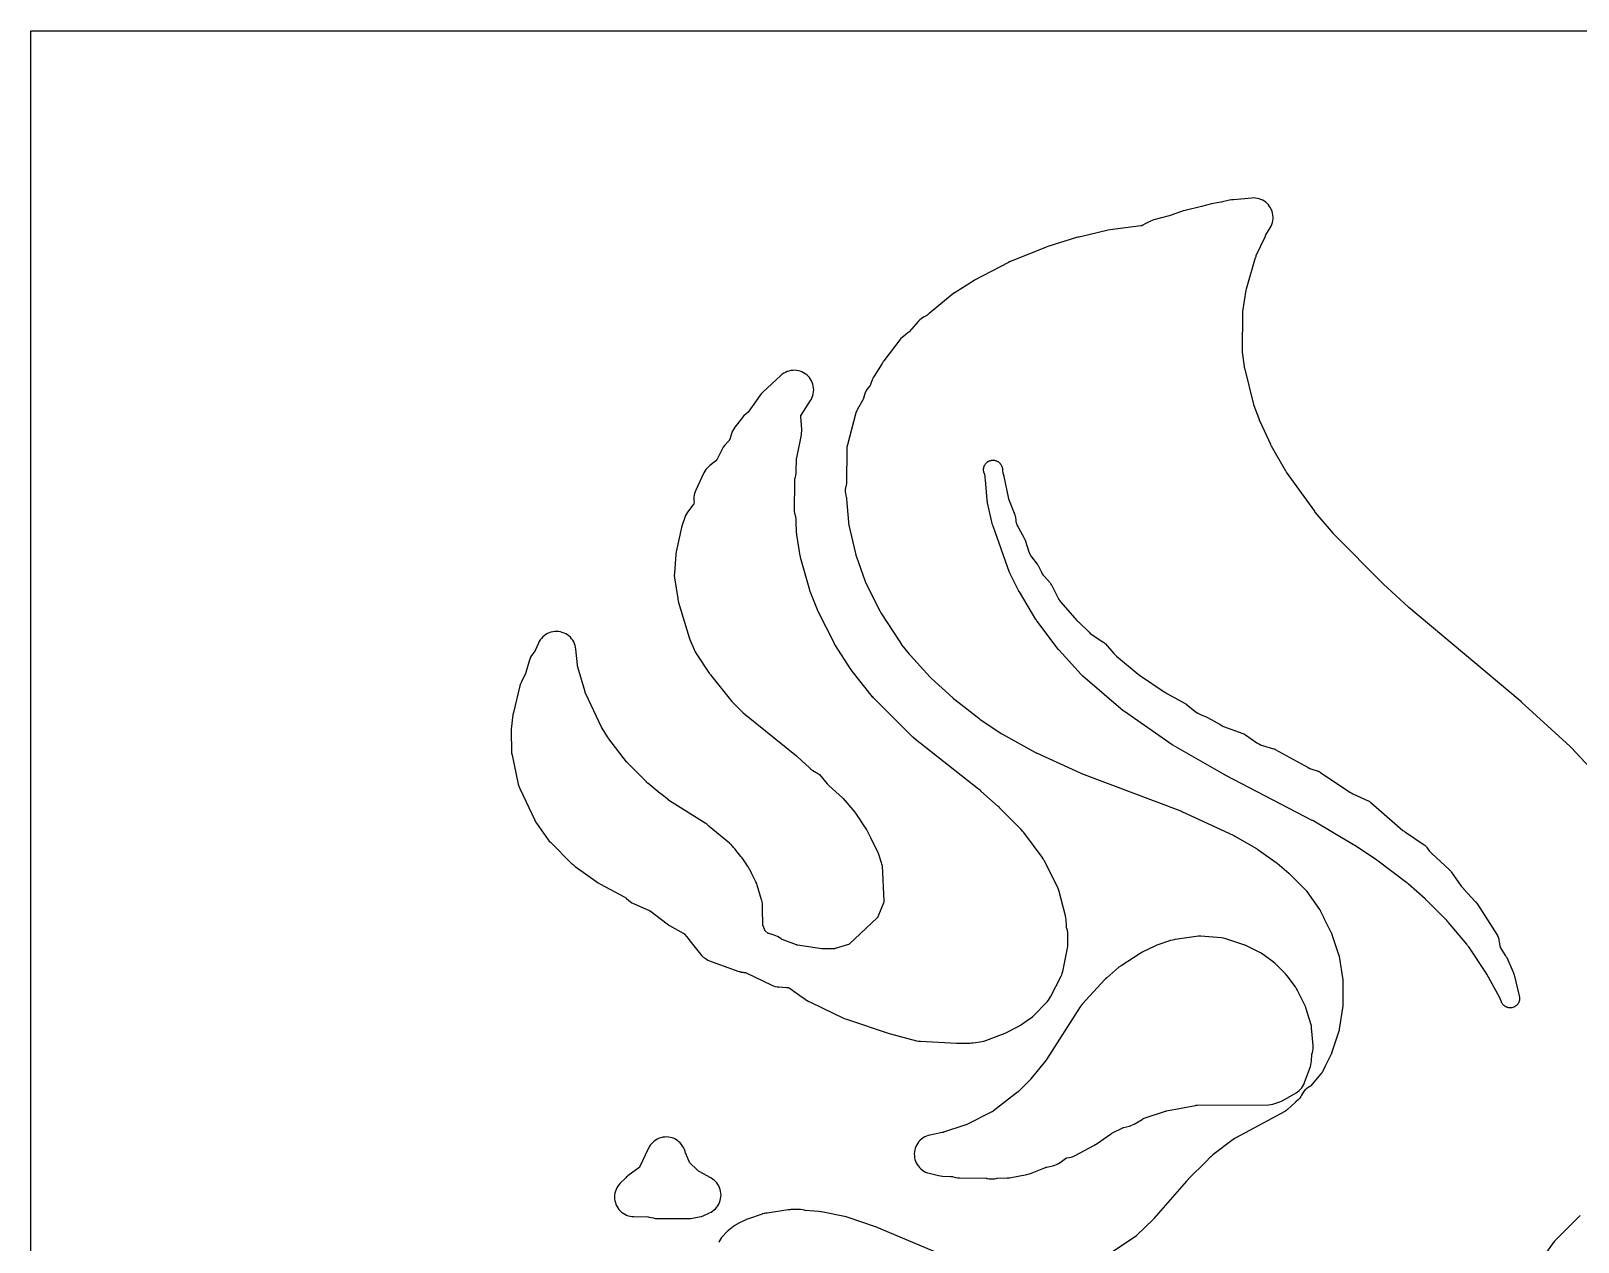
# Model space of a CAD drawing. Header units: millimetres. Extents: x 0 to 300, y 0 to 300.
# Drawn here: x 0 to 197.2, y 145.6 to 300 of the extents above; entities that cross this region are included whole.
import ezdxf

# ---------------------------------------------------------------- set-up
doc = ezdxf.new("R2010")
doc.units = ezdxf.units.MM
doc.layers.add('CUT', color=7, linetype='CONTINUOUS')

msp = doc.modelspace()

# ---------------------------------------------------------------- linework, layer by layer
at = {"layer": 'CUT'}
for points in [[(299.95, 0), (0.05, 0), (0.02, 0), (0.01, 0), (0.01, 0.01), (0, 0.01), (0, 0.02), (0, 0.05), (0, 299.95), (0, 299.98), (0, 299.99), (0.01, 300), (0.02, 300), (0.05, 300), (299.95, 300)], [(200.53, 204.17), (196.36, 208.6), (196.23, 208.73), (190.04, 214.42), (190.04, 214.43), (189.88, 214.58), (175.68, 226.48), (175.57, 226.56), (172.43, 229.45), (172.36, 229.52), (172.31, 229.57), (172.28, 229.6), (172.28, 229.61), (172.26, 229.63), (166.23, 235.71), (166.13, 235.83), (166.07, 235.89), (163.75, 238.62), (163.71, 238.68), (163.67, 238.74), (160.09, 243.72), (160.03, 243.8), (160.01, 243.85), (158.17, 247.04), (158.13, 247.11), (158.07, 247.24), (156.71, 250.2), (156.65, 250.34), (156.64, 250.37), (156.63, 250.39), (156.59, 250.52), (155.96, 252.2), (155.94, 252.24), (155.93, 252.28), (155.9, 252.38), (154.75, 257.02), (154.74, 257.04), (154.73, 257.1), (154.71, 257.16), (154.71, 257.19), (154.48, 259.05), (154.47, 259.11), (154.47, 259.17), (154.49, 264.04), (154.49, 264.12), (154.49, 264.13), (154.49, 264.16), (154.49, 264.17), (154.5, 264.22), (154.93, 266.95), (154.97, 267.1), (154.97, 267.11), (156.14, 271.1), (156.16, 271.17), (156.18, 271.21), (156.19, 271.24), (156.21, 271.31), (156.23, 271.35), (157.34, 273.76), (157.45, 273.99), (158, 274.9), (158.12, 275.11), (158.21, 275.33), (158.29, 275.56), (158.34, 275.79), (158.36, 276.03), (158.37, 276.27), (158.35, 276.51), (158.31, 276.75), (158.25, 276.98), (158.16, 277.2), (158.05, 277.42), (157.93, 277.62), (157.78, 277.81), (157.62, 277.99), (157.44, 278.15), (157.24, 278.29), (157.04, 278.41), (156.82, 278.51), (156.59, 278.59), (156.36, 278.65), (156.12, 278.69), (155.88, 278.7), (155.64, 278.69), (153.34, 278.48), (153.31, 278.48), (153.06, 278.46), (152.82, 278.42), (151.75, 278.17), (151.72, 278.16), (150.77, 278), (150.53, 277.95), (149.24, 277.59), (147.17, 277.11), (147.16, 277.11), (146.92, 277.06), (146.68, 276.99), (145.12, 276.44), (143.17, 275.89), (142.94, 275.81), (142.72, 275.72), (142.7, 275.71), (142.5, 275.61), (142.05, 275.38), (141.76, 275.24), (141.72, 275.22), (141.66, 275.18), (141.63, 275.17), (141.62, 275.17), (141.61, 275.16), (141.57, 275.15), (141.56, 275.15), (141.54, 275.15), (141.5, 275.15), (137.6, 274.65), (137.35, 274.6), (133.63, 273.72), (133.55, 273.71), (133.49, 273.69), (133.3, 273.65), (129.63, 272.5), (129.45, 272.43), (124.88, 270.59), (124.87, 270.59), (124.84, 270.58), (124.62, 270.48), (120.31, 268.21), (120.13, 268.11), (117.72, 266.57), (117.67, 266.54), (117.47, 266.39), (114.5, 263.95), (114.44, 263.9), (114.35, 263.82), (114.34, 263.81), (114.32, 263.79), (114.27, 263.76), (114.23, 263.73), (113.87, 263.55), (113.67, 263.43), (113.49, 263.3), (113.31, 263.15), (113.16, 262.98), (111.96, 261.62), (111.95, 261.61), (111.94, 261.6), (111.92, 261.58), (111.91, 261.57), (111.86, 261.53), (111.23, 261.04), (111.07, 260.91), (110.92, 260.76), (110.79, 260.59), (108.76, 257.95), (108.67, 257.85), (108.51, 257.61), (107.5, 255.99), (107.38, 255.79), (107.37, 255.77), (107.25, 255.49), (107.05, 254.91), (107.03, 254.86), (106.98, 254.79), (106.73, 254.5), (106.58, 254.29), (106.45, 254.07), (106.34, 253.83), (106.26, 253.59), (106.09, 252.99), (106.08, 252.96), (106.06, 252.92), (106.05, 252.9), (106.04, 252.88), (105.39, 251.77), (105.28, 251.57), (105.19, 251.35), (105.12, 251.13), (104.1, 247.21), (104.04, 246.91), (104.02, 246.61), (103.97, 242.43), (103.97, 242.34), (103.96, 242.29), (103.86, 241.75), (103.83, 241.5), (103.82, 241.25), (103.84, 241), (103.88, 240.75), (103.95, 240.51), (103.96, 240.48), (103.96, 240.47), (103.96, 240.43), (103.97, 240.3), (103.97, 240.28), (104.22, 237.35), (104.23, 237.26), (104.28, 236.98), (105.13, 233.36), (105.13, 233.35), (105.16, 233.23), (105.17, 233.15), (105.24, 232.95), (106.33, 229.91), (106.38, 229.77), (106.4, 229.69), (106.5, 229.48), (108.22, 226.05), (108.35, 225.81), (110.78, 222.08), (110.89, 221.9), (110.91, 221.87), (111.05, 221.67), (111.98, 220.53), (112.02, 220.48), (112.12, 220.35), (114.65, 217.58), (114.73, 217.5), (114.74, 217.49), (114.83, 217.41), (117.54, 214.94), (117.55, 214.93), (117.63, 214.86), (117.79, 214.72), (120.85, 212.35), (120.99, 212.25), (123.72, 210.42), (123.89, 210.32), (128.07, 207.99), (128.17, 207.93), (128.21, 207.91), (128.29, 207.88), (133.79, 205.37), (133.95, 205.3), (146.69, 200.5), (146.7, 200.49), (146.81, 200.43), (153.27, 197.42), (153.31, 197.41), (153.33, 197.4), (153.4, 197.37), (153.43, 197.36), (153.45, 197.35), (153.46, 197.35), (153.47, 197.34), (153.5, 197.33), (156.25, 195.72), (156.38, 195.63), (156.42, 195.6), (158.77, 193.94), (158.81, 193.91), (158.82, 193.9), (158.84, 193.89), (158.88, 193.86), (160.37, 192.61), (160.4, 192.58), (160.45, 192.53), (160.46, 192.52), (160.46, 192.51), (162.5, 190.45), (162.57, 190.37), (162.58, 190.36), (162.61, 190.33), (162.66, 190.27), (164.3, 187.96), (164.34, 187.9), (164.34, 187.89), (164.36, 187.86), (164.36, 187.85), (164.71, 187.16), (164.79, 187), (164.81, 186.95), (165.74, 185.09), (165.78, 185.02), (165.8, 184.97), (165.8, 184.96), (165.81, 184.94), (165.82, 184.92), (166.72, 182.21), (166.76, 182.1), (166.76, 182.08), (166.77, 182.07), (166.77, 182.05), (166.78, 182.04), (166.79, 182), (166.79, 181.99), (166.79, 181.95), (167.24, 178.97), (167.25, 178.92), (167.25, 178.88), (167.26, 178.74), (167.27, 175.88), (167.25, 175.69), (166.81, 172.71), (166.8, 172.62), (166.8, 172.61), (166.8, 172.59), (166.79, 172.58), (166.79, 172.55), (166.79, 172.54), (166.79, 172.53), (166.78, 172.51), (166.76, 172.44), (165.83, 169.65), (165.81, 169.58), (165.8, 169.57), (165.8, 169.56), (165.79, 169.54), (165.77, 169.51), (165.02, 168), (164.65, 167.26), (164.65, 167.25), (164.64, 167.23), (164.63, 167.22), (164.62, 167.19), (164.61, 167.18), (164.6, 167.16), (164.57, 167.13), (164.56, 167.11), (164.55, 167.1), (164.55, 167.09), (164.52, 167.06), (164.47, 167.01), (164.43, 166.96), (163.19, 165.47), (163.18, 165.46), (163.17, 165.45), (163.15, 165.44), (163.13, 165.42), (163.13, 165.41), (163.04, 165.37), (162.82, 165.24), (162.61, 165.08), (162.42, 164.91), (162.25, 164.71), (162.1, 164.5), (161.97, 164.28), (161.9, 164.12), (161.76, 163.88), (161.55, 163.69), (161.28, 163.45), (160.61, 162.84), (160.23, 162.49), (160.22, 162.48), (160.21, 162.48), (160.2, 162.47), (160.13, 162.41), (160.07, 162.36), (160.05, 162.33), (160.02, 162.31), (159.98, 162.28), (159.97, 162.27), (159.96, 162.26), (159.95, 162.25), (159.94, 162.24), (159.93, 162.24), (159.92, 162.23), (159.91, 162.23), (159.88, 162.21), (153.72, 158.89), (153.67, 158.87), (153.62, 158.84), (153.61, 158.84), (153.46, 158.76), (153.27, 158.63), (150.69, 156.66), (150.64, 156.62), (150.62, 156.61), (150.44, 156.44), (150.4, 156.4), (149.79, 155.8), (147.66, 153.68), (147.65, 153.68), (147.64, 153.67), (147.56, 153.58), (147.52, 153.54), (147.49, 153.5), (147.45, 153.45), (147.36, 153.37), (147.33, 153.33), (143.18, 148.57), (143.16, 148.55), (143.1, 148.49), (140.95, 146.37), (140.92, 146.34), (140.89, 146.31), (140.86, 146.29), (140.85, 146.28), (140.82, 146.26), (140.8, 146.24), (140.78, 146.22), (140.45, 145.99), (137.58, 144.11)], [(118.11, 143.1), (107.91, 147.4), (107.89, 147.41), (107.83, 147.44), (107.66, 147.5), (107.56, 147.54), (107.55, 147.54), (104.19, 148.67), (103.92, 148.75), (100.81, 149.41), (100.7, 149.42), (100.46, 149.45), (98.71, 149.57), (98.7, 149.57), (98.61, 149.6), (98.37, 149.66), (98.13, 149.69), (97.89, 149.7), (96.98, 149.69), (96.96, 149.69), (96.89, 149.69), (96.77, 149.68), (96.59, 149.66), (96.53, 149.66), (93.85, 149.25), (93.79, 149.25), (93.75, 149.24), (93.7, 149.23), (93.67, 149.22), (93.53, 149.2), (93.51, 149.19), (93.49, 149.19), (93.48, 149.19), (93.27, 149.13), (93.22, 149.12), (91.47, 148.53), (91.3, 148.46), (91.13, 148.39), (90.1, 147.87), (90.08, 147.86), (90.06, 147.85), (90.04, 147.84), (89.85, 147.73), (89.84, 147.72), (89.81, 147.7), (89.66, 147.6), (89.63, 147.58), (89.17, 147.24), (89.01, 147.12), (88.89, 147.01), (88.88, 147), (88.87, 146.99), (88.85, 146.97), (88.84, 146.96), (88.81, 146.93), (88.72, 146.85), (88.2, 146.3), (88.05, 146.12), (87.91, 145.92), (87.79, 145.72), (87.7, 145.5)], [(192.67, 143.4), (194.21, 145.57), (194.23, 145.59), (194.27, 145.65), (194.29, 145.68), (194.31, 145.72), (194.33, 145.74), (194.34, 145.75), (197.54, 148.94)]]:
    msp.add_lwpolyline(points, dxfattribs=at)
for points in [[(68.93, 193.84), (68.97, 193.8), (69, 193.78), (69.01, 193.77), (69.1, 193.69), (69.16, 193.64), (69.18, 193.62), (69.24, 193.57), (69.35, 193.49), (69.38, 193.46), (72.32, 191.35), (72.61, 191.17), (75.62, 189.57), (75.63, 189.56), (75.7, 189.52), (75.71, 189.52), (75.75, 189.49), (75.84, 189.44), (75.85, 189.43), (75.87, 189.42), (76.21, 189.11), (76.41, 188.96), (76.62, 188.83), (76.84, 188.71), (78.84, 187.83), (78.86, 187.82), (78.88, 187.81), (78.89, 187.8), (78.9, 187.79), (78.92, 187.78), (78.93, 187.77), (81.11, 186.12), (81.12, 186.12), (81.26, 186.03), (81.27, 186.02), (81.4, 185.94), (81.43, 185.92), (83.17, 184.95), (83.19, 184.94), (83.22, 184.92), (83.25, 184.9), (83.26, 184.9), (83.28, 184.88), (83.29, 184.88), (83.3, 184.87), (83.3, 184.86), (83.31, 184.86), (83.32, 184.85), (83.33, 184.84), (83.34, 184.83), (83.34, 184.82), (83.37, 184.79), (83.8, 184.25), (84.02, 183.97), (85.36, 182.27), (85.51, 182.1), (85.67, 181.94), (85.74, 181.89), (85.85, 181.8), (85.87, 181.79), (85.9, 181.77), (85.91, 181.76), (85.92, 181.75), (85.96, 181.72), (86.04, 181.67), (86.07, 181.65), (86.11, 181.63), (86.31, 181.52), (86.52, 181.43), (90.13, 180.1), (90.34, 180.04), (90.36, 180.03), (90.5, 180), (90.55, 179.99), (90.58, 179.99), (90.59, 179.98), (90.6, 179.98), (90.61, 179.98), (90.77, 179.96), (90.87, 179.94), (91.04, 179.92), (91.05, 179.92), (91.06, 179.92), (91.07, 179.92), (91.11, 179.91), (91.18, 179.88), (94.45, 178.31), (94.67, 178.22), (94.9, 178.15), (95.13, 178.1), (95.36, 178.08), (96.39, 178.01), (96.41, 178.01), (96.5, 178), (96.55, 178), (96.56, 178), (96.58, 178), (96.59, 178), (96.6, 178), (96.6, 177.99), (96.61, 177.99), (96.64, 177.97), (96.72, 177.91), (96.78, 177.87), (98.34, 176.8), (98.41, 176.75), (99.02, 176.33), (99.03, 176.33), (99.19, 176.22), (99.37, 176.13), (103.68, 174.08), (103.96, 173.97), (109.42, 172.15), (109.58, 172.1), (112.9, 171.23), (113.15, 171.18), (113.4, 171.15), (117.99, 170.91), (118.12, 170.91), (118.13, 170.91), (118.16, 170.91), (119.71, 170.93), (119.72, 170.93), (119.74, 170.93), (119.91, 170.94), (120.11, 170.96), (121.26, 171.14), (121.5, 171.19), (121.74, 171.27), (123.87, 172.06), (123.91, 172.07), (124.1, 172.13), (124.31, 172.23), (125.87, 173.02), (126.15, 173.19), (127.33, 174), (127.52, 174.14), (127.69, 174.29), (127.71, 174.31), (127.72, 174.33), (129.56, 176.2), (129.73, 176.39), (129.88, 176.6), (130.01, 176.83), (131.33, 179.45), (131.42, 179.64), (131.49, 179.85), (131.55, 180.06), (132.17, 183.02), (132.21, 183.27), (132.22, 183.53), (132.22, 184.71), (132.2, 184.99), (132.16, 185.27), (132.08, 185.54), (132.05, 185.61), (132.04, 185.66), (132.03, 185.68), (132.02, 185.72), (132.01, 185.77), (132.01, 185.78), (132.01, 185.81), (132.01, 185.88), (131.98, 186.64), (131.95, 186.91), (131.9, 187.17), (131.09, 190.26), (131.01, 190.51), (130.91, 190.75), (129.18, 194.21), (129.16, 194.25), (129.05, 194.44), (128.92, 194.63), (126.57, 197.77), (126.54, 197.82), (126.49, 197.88), (126.43, 197.97), (126.26, 198.15), (123.49, 200.94), (123.49, 200.95), (123.43, 201.01), (123.32, 201.11), (121.1, 203.07), (121.1, 203.08), (120.89, 203.26), (120.84, 203.3), (120.83, 203.31), (112.57, 209.83), (112.55, 209.85), (112.45, 209.94), (107.42, 214.97), (107.33, 215.07), (107.31, 215.09), (104.71, 218.35), (104.62, 218.48), (104.6, 218.52), (104.59, 218.53), (102.49, 221.76), (102.46, 221.81), (102.45, 221.82), (102.43, 221.87), (100.33, 226.05), (100.29, 226.14), (100.28, 226.17), (99.35, 228.5), (99.32, 228.58), (99.29, 228.67), (98.12, 232.87), (98.11, 232.92), (98.1, 232.98), (98.08, 233.07), (97.64, 235.75), (97.64, 235.77), (97.63, 235.83), (97.63, 235.85), (97.62, 235.98), (97.58, 237.47), (97.56, 237.75), (97.51, 238.02), (97.39, 238.48), (97.38, 238.56), (97.37, 238.62), (97.37, 238.65), (97.38, 242.72), (97.38, 242.77), (97.38, 242.78), (97.41, 242.9), (97.41, 242.91), (97.43, 242.95), (97.44, 242.99), (97.47, 243.11), (97.53, 243.33), (97.56, 243.55), (97.58, 243.77), (97.62, 245.44), (97.62, 245.45), (97.62, 245.47), (97.62, 245.49), (97.62, 245.5), (97.63, 245.55), (97.64, 245.58), (98.23, 248.5), (98.26, 248.73), (98.28, 248.95), (98.27, 249.17), (98.15, 250.84), (98.15, 250.91), (98.15, 250.92), (98.15, 250.93), (98.15, 250.94), (98.15, 250.95), (98.17, 250.98), (98.17, 250.99), (98.19, 251.02), (99.39, 252.85), (99.51, 253.06), (99.62, 253.28), (99.7, 253.51), (99.75, 253.74), (99.79, 253.98), (99.8, 254.22), (99.79, 254.46), (99.75, 254.7), (99.7, 254.94), (99.62, 255.16), (99.51, 255.38), (99.39, 255.59), (99.25, 255.79), (99.09, 255.97), (98.91, 256.13), (98.72, 256.28), (98.51, 256.41), (98.3, 256.51), (98.07, 256.6), (97.84, 256.66), (97.6, 256.7), (97.36, 256.72), (97.12, 256.71), (96.88, 256.68), (96.64, 256.63), (96.41, 256.56), (96.19, 256.46), (95.98, 256.34), (95.78, 256.21), (95.6, 256.05), (93.32, 253.93), (93.14, 253.75), (92.99, 253.55), (91.44, 251.4), (91.43, 251.38), (91.42, 251.37), (91.41, 251.36), (91.39, 251.34), (91.38, 251.34), (91.19, 251.19), (90.93, 250.97), (90.91, 250.95), (90.7, 250.71), (89.73, 249.46), (89.6, 249.27), (89.48, 249.06), (89.38, 248.84), (89.3, 248.61), (89.11, 247.94), (89.11, 247.93), (89.1, 247.91), (89.1, 247.9), (89.09, 247.89), (89.09, 247.88), (89.07, 247.86), (89.06, 247.85), (89.04, 247.82), (89.01, 247.79), (88.93, 247.7), (88.44, 247.12), (88.27, 246.9), (88.13, 246.65), (87.44, 245.31), (87.42, 245.29), (87.37, 245.19), (87.37, 245.18), (87.36, 245.18), (87.36, 245.17), (87.35, 245.16), (87.29, 245.12), (86.56, 244.57), (86.38, 244.42), (86.2, 244.25), (86.05, 244.06), (85.91, 243.85), (85.8, 243.64), (84.76, 241.44), (84.67, 241.23), (84.6, 241.01), (84.56, 240.79), (84.53, 240.56), (84.52, 240.33), (84.53, 240.11), (84.57, 239.88), (84.57, 239.86), (84.58, 239.83), (84.58, 239.82), (84.58, 239.81), (84.57, 239.79), (84.56, 239.77), (84.51, 239.7), (83.71, 238.63), (83.57, 238.42), (83.44, 238.19), (83.35, 237.94), (83.02, 236.98), (82.93, 236.68), (82.28, 233.56), (82.24, 233.27), (82.03, 230.87), (82.03, 230.86), (82.02, 230.57), (82.02, 230.56), (82.05, 230.27), (82.05, 230.26), (82.46, 227.6), (82.46, 227.59), (82.48, 227.47), (82.5, 227.35), (82.56, 227.12), (83.91, 222.66), (84.01, 222.38), (84.56, 221.11), (84.59, 221.03), (84.61, 221), (84.7, 220.81), (84.82, 220.6), (86.48, 218.12), (86.56, 218.01), (86.62, 217.93), (86.66, 217.88), (89.17, 214.71), (89.35, 214.5), (90.79, 213.04), (91.01, 212.85), (97.6, 207.56), (97.74, 207.44), (99.25, 206.02), (99.45, 205.84), (99.68, 205.69), (100.41, 205.25), (100.42, 205.25), (100.45, 205.23), (100.48, 205.2), (100.5, 205.19), (100.53, 205.16), (101.53, 203.97), (101.78, 203.71), (103.48, 202.2), (103.49, 202.19), (103.53, 202.15), (103.56, 202.11), (105.03, 200.37), (105.05, 200.35), (105.06, 200.33), (105.07, 200.32), (105.12, 200.25), (105.14, 200.23), (106.46, 198.26), (106.48, 198.23), (106.5, 198.2), (106.51, 198.18), (106.52, 198.17), (106.53, 198.15), (106.53, 198.14), (106.54, 198.13), (106.54, 198.12), (106.55, 198.12), (106.57, 198.08), (106.58, 198.06), (106.61, 198.01), (107.04, 197.14), (107.95, 195.31), (107.97, 195.29), (107.98, 195.26), (107.98, 195.25), (107.99, 195.23), (107.99, 195.22), (108, 195.18), (108.01, 195.17), (108.01, 195.16), (108.06, 195), (108.09, 194.91), (108.13, 194.78), (108.31, 194.19), (108.51, 193.52), (108.74, 189.04), (108.74, 189.02), (108.74, 188.96), (108.74, 188.94), (108.73, 188.91), (108.73, 188.9), (108.72, 188.89), (107.98, 187.02), (107.97, 186.98), (107.96, 186.98), (107.96, 186.97), (107.95, 186.96), (107.9, 186.91), (104.33, 183.56), (104.31, 183.53), (104.3, 183.53), (104.3, 183.52), (104.27, 183.51), (104.22, 183.5), (102.52, 182.99), (102.48, 182.98), (102.44, 182.96), (102.43, 182.96), (102.3, 182.93), (102.29, 182.93), (100.96, 182.93), (100.9, 182.93), (100.83, 182.94), (97.75, 183.41), (97.71, 183.42), (97.65, 183.44), (97.64, 183.44), (97.6, 183.46), (95.79, 184.14), (95.75, 184.15), (95.71, 184.17), (95.7, 184.18), (95.59, 184.27), (95.4, 184.4), (95.19, 184.52), (94.98, 184.61), (94.75, 184.69), (94.08, 184.88), (94.07, 184.88), (94.06, 184.88), (94, 184.91), (93.99, 184.91), (93.98, 184.92), (93.63, 185.22), (93.6, 185.25), (93.57, 185.28), (93.57, 185.29), (93.56, 185.29), (93.55, 185.33), (93.34, 185.86), (93.33, 185.87), (93.32, 185.9), (93.32, 185.91), (93.32, 185.98), (93.27, 188.11), (93.27, 188.46), (93.26, 188.7), (93.22, 188.93), (93.21, 188.97), (93.21, 188.98), (93.21, 188.99), (93.17, 189.17), (93.16, 189.19), (92.61, 191.07), (92.54, 191.24), (92.53, 191.28), (92.44, 191.48), (91.93, 192.5), (91.68, 192.99), (91.66, 193.04), (91.5, 193.32), (91.48, 193.35), (91.41, 193.45), (91.27, 193.64), (90.66, 194.54), (90.52, 194.73), (90, 195.36), (89.77, 195.67), (89.59, 195.88), (89.47, 196), (89.42, 196.06), (89.26, 196.24), (89.23, 196.27), (89.06, 196.42), (86.49, 198.56), (86.48, 198.57), (86.39, 198.65), (86.32, 198.71), (86.27, 198.76), (86.22, 198.8), (86.18, 198.83), (86.04, 198.92), (85.94, 198.99), (81.43, 201.81), (81.28, 201.92), (81.27, 201.93), (80.32, 202.7), (80.29, 202.72), (80.25, 202.75), (80.23, 202.77), (78.63, 204.08), (78.62, 204.09), (78.57, 204.13), (78.5, 204.19), (78.49, 204.2), (78.46, 204.23), (76.09, 206.63), (76.04, 206.69), (76.02, 206.71), (75.93, 206.81), (73.68, 209.72), (73.63, 209.8), (73.5, 209.97), (72.82, 211.1), (72.76, 211.21), (70.74, 215.47), (70.72, 215.52), (70.71, 215.56), (70.68, 215.61), (70.65, 215.68), (70.64, 215.71), (70.64, 215.72), (69.74, 218.86), (69.71, 218.97), (69.7, 218.99), (69.69, 219.04), (69.69, 219.05), (69.67, 219.12), (69.67, 219.13), (69.67, 219.16), (69.48, 221.16), (69.44, 221.4), (69.39, 221.63), (69.3, 221.86), (69.2, 222.09), (69.08, 222.3), (68.93, 222.49), (68.77, 222.67), (68.59, 222.84), (68.4, 222.99), (68.19, 223.11), (67.97, 223.22), (67.74, 223.3), (67.51, 223.37), (67.26, 223.4), (67.02, 223.42), (66.78, 223.41), (66.54, 223.38), (66.3, 223.32), (66.07, 223.24), (65.85, 223.14), (65.63, 223.02), (65.44, 222.88), (65.25, 222.72), (65.09, 222.54), (64.94, 222.35), (64.81, 222.14), (64.7, 221.92), (64.28, 220.97), (64.28, 220.96), (64.26, 220.93), (64.24, 220.9), (63.98, 220.58), (63.83, 220.37), (63.7, 220.14), (63.59, 219.9), (63.51, 219.65), (63.11, 218.17), (63.09, 218.12), (63.09, 218.1), (63.08, 218.07), (63.08, 218.06), (63.07, 218.04), (63.03, 217.98), (62.54, 216.99), (62.43, 216.74), (62.35, 216.48), (61.51, 213.1), (61.46, 212.8), (61.24, 210.95), (61.22, 210.59), (61.28, 208.22), (61.28, 208.19), (61.28, 208.16), (61.29, 207.93), (61.34, 207.66), (62.14, 203.94), (62.21, 203.67), (62.32, 203.4), (64.23, 199.35), (64.33, 199.16), (64.45, 198.98), (64.47, 198.95), (65.96, 196.86), (66.09, 196.69), (66.23, 196.54)], [(121.59, 244.63), (121.6, 244.64), (121.7, 244.79), (121.75, 244.85), (121.86, 244.96), (121.95, 245.03), (122.02, 245.08), (122.08, 245.11), (122.1, 245.13), (122.14, 245.15), (122.16, 245.16), (122.24, 245.19), (122.27, 245.2), (122.34, 245.23), (122.37, 245.23), (122.39, 245.24), (122.42, 245.24), (122.47, 245.25), (122.53, 245.26), (122.59, 245.26), (122.71, 245.26), (122.8, 245.26), (122.85, 245.25), (122.93, 245.23), (122.95, 245.22), (123.05, 245.19), (123.08, 245.18), (123.14, 245.16), (123.15, 245.15), (123.16, 245.15), (123.17, 245.15), (123.2, 245.13), (123.27, 245.09), (123.29, 245.08), (123.36, 245.03), (123.4, 245), (123.44, 244.98), (123.45, 244.96), (123.5, 244.91), (123.55, 244.86), (123.57, 244.85), (123.59, 244.81), (123.62, 244.77), (123.67, 244.7), (123.68, 244.68), (123.74, 244.58), (123.75, 244.55), (123.77, 244.49), (123.78, 244.46), (123.81, 244.36), (123.83, 244.3), (123.84, 244.28), (123.85, 244.26), (123.86, 244.18), (123.87, 244.09), (123.87, 244.04), (123.88, 243.99), (123.88, 243.9), (123.93, 243.64), (124, 243.38), (124.03, 243.28), (124.04, 243.25), (124.05, 243.23), (124.05, 243.2), (124.59, 240.54), (124.64, 240.33), (124.71, 240.13), (125.43, 238.3), (125.45, 238.24), (125.47, 238.18), (125.49, 238.12), (125.51, 238.05), (125.52, 238.02), (125.52, 237.98), (125.53, 237.9), (125.53, 237.87), (125.55, 237.68), (125.59, 237.43), (125.66, 237.18), (125.75, 236.94), (125.86, 236.71), (126.65, 235.31), (126.68, 235.24), (126.71, 235.19), (126.72, 235.15), (126.75, 235.08), (126.8, 234.94), (127.18, 233.7), (127.26, 233.49), (127.35, 233.29), (127.46, 233.1), (127.58, 232.92), (128.29, 232), (128.33, 231.94), (128.35, 231.9), (128.41, 231.81), (128.83, 230.96), (128.94, 230.77), (129.07, 230.59), (129.21, 230.41), (129.93, 229.61), (129.99, 229.53), (130.02, 229.49), (130.03, 229.47), (130.13, 229.33), (130.13, 229.32), (130.16, 229.27), (130.97, 227.67), (131.07, 227.48), (131.19, 227.31), (131.32, 227.14), (133.36, 224.81), (133.47, 224.69), (133.48, 224.68), (133.5, 224.66), (133.54, 224.63), (134.9, 223.32), (135.06, 223.17), (135.25, 223.04), (136.72, 222.06), (136.79, 222), (136.86, 221.96), (136.88, 221.94), (136.89, 221.93), (136.93, 221.9), (136.99, 221.83), (137.01, 221.82), (138.07, 220.59), (138.19, 220.46), (138.23, 220.42), (138.41, 220.26), (141.16, 217.99), (141.35, 217.85), (144.61, 215.65), (144.69, 215.6), (144.77, 215.55), (144.89, 215.48), (147.14, 214.24), (147.2, 214.21), (147.21, 214.2), (147.3, 214.14), (147.31, 214.14), (147.32, 214.13), (147.33, 214.12), (148.57, 213.14), (148.79, 212.98), (149.02, 212.85), (149.27, 212.75), (149.77, 212.57), (149.86, 212.53), (149.89, 212.52), (149.93, 212.5), (150, 212.46), (151.69, 211.49), (151.87, 211.4), (152.06, 211.31), (154.52, 210.41), (154.6, 210.38), (154.64, 210.36), (154.7, 210.33), (154.74, 210.31), (154.77, 210.29), (154.85, 210.23), (156.31, 209.22), (156.53, 209.09), (156.77, 208.97), (157.01, 208.89), (158.41, 208.47), (158.44, 208.46), (158.46, 208.45), (158.48, 208.44), (158.52, 208.43), (158.57, 208.4), (158.64, 208.37), (162.82, 206.05), (163.06, 205.93), (163.32, 205.84), (163.97, 205.65), (164.06, 205.62), (164.16, 205.59), (164.22, 205.57), (164.23, 205.56), (164.24, 205.56), (164.29, 205.53), (164.39, 205.47), (164.43, 205.45), (168.14, 202.93), (168.32, 202.82), (168.52, 202.72), (170.51, 201.83), (170.55, 201.81), (170.63, 201.76), (170.64, 201.75), (170.66, 201.74), (170.67, 201.73), (170.7, 201.71), (170.77, 201.65), (170.82, 201.61), (174.93, 198.05), (175.07, 197.94), (175.15, 197.88), (175.25, 197.81), (177.64, 196.2), (177.7, 196.16), (177.73, 196.14), (177.78, 196.1), (177.79, 196.09), (177.84, 196.04), (177.85, 196.03), (177.9, 195.98), (177.92, 195.95), (177.99, 195.87), (178.28, 195.46), (178.44, 195.27), (178.62, 195.09), (180.84, 193.04), (180.93, 192.95), (180.94, 192.94), (180.98, 192.89), (181.02, 192.83), (181.06, 192.78), (182.36, 190.95), (182.49, 190.79), (182.59, 190.67), (182.63, 190.63), (182.66, 190.6), (184.19, 188.94), (184.2, 188.94), (184.22, 188.92), (184.25, 188.88), (184.26, 188.87), (184.3, 188.82), (184.31, 188.8), (184.32, 188.79), (184.33, 188.77), (186.96, 184.63), (186.98, 184.6), (187.01, 184.54), (187.04, 184.49), (187.06, 184.46), (187.07, 184.43), (187.08, 184.38), (187.11, 184.32), (187.13, 184.28), (187.13, 184.25), (187.14, 184.2), (187.16, 184.11), (187.16, 184.09), (187.16, 184.06), (187.16, 184.02), (187.18, 183.82), (187.22, 183.57), (187.28, 183.33), (187.37, 183.09), (187.48, 182.87), (187.61, 182.65), (188.01, 182.07), (188.06, 182), (188.09, 181.94), (188.13, 181.88), (188.14, 181.86), (188.15, 181.84), (188.15, 181.83), (188.99, 179.96), (189.03, 179.87), (189.04, 179.84), (189.06, 179.78), (189.08, 179.71), (189.1, 179.64), (189.75, 176.93), (189.76, 176.91), (189.78, 176.83), (189.78, 176.82), (189.79, 176.77), (189.79, 176.72), (189.79, 176.71), (189.8, 176.61), (189.8, 176.6), (189.8, 176.54), (189.8, 176.52), (189.79, 176.47), (189.78, 176.43), (189.77, 176.38), (189.75, 176.28), (189.74, 176.26), (189.72, 176.19), (189.71, 176.15), (189.68, 176.1), (189.68, 176.09), (189.66, 176.05), (189.61, 175.97), (189.6, 175.96), (189.59, 175.94), (189.58, 175.93), (189.56, 175.9), (189.51, 175.85), (189.46, 175.78), (189.45, 175.77), (189.43, 175.75), (189.4, 175.72), (189.38, 175.7), (189.33, 175.66), (189.26, 175.62), (189.16, 175.56), (189.11, 175.53), (189.08, 175.51), (189.05, 175.5), (189, 175.49), (188.94, 175.46), (188.92, 175.45), (188.81, 175.43), (188.68, 175.41), (188.62, 175.41), (188.61, 175.41), (188.5, 175.42), (188.47, 175.42), (188.38, 175.43), (188.29, 175.45), (188.27, 175.46), (188.17, 175.49), (188.16, 175.49), (188.1, 175.51), (188.07, 175.53), (187.98, 175.58), (187.97, 175.59), (187.95, 175.6), (187.94, 175.61), (187.91, 175.63), (187.82, 175.7), (187.81, 175.71), (187.79, 175.73), (187.68, 175.84), (187.62, 175.91), (187.62, 175.92), (187.57, 175.99), (187.54, 176.05), (187.51, 176.09), (187.5, 176.11), (187.49, 176.13), (187.47, 176.19), (187.36, 176.48), (187.22, 176.78), (185.62, 179.73), (185.5, 179.93), (183.31, 183.18), (183.28, 183.23), (183.25, 183.28), (183.17, 183.39), (183.05, 183.55), (180.74, 186.3), (180.7, 186.34), (180.7, 186.35), (180.62, 186.43), (180.6, 186.46), (180.57, 186.49), (180.56, 186.5), (180.53, 186.53), (180.52, 186.55), (180.5, 186.58), (180.47, 186.6), (180.42, 186.66), (177.98, 189.1), (177.9, 189.17), (177.87, 189.2), (177.86, 189.21), (177.83, 189.23), (177.78, 189.28), (177.76, 189.3), (175.64, 191.18), (175.54, 191.26), (175.49, 191.3), (175.44, 191.34), (171.75, 194.13), (171.63, 194.22), (171.54, 194.28), (168.77, 196.13), (168.74, 196.15), (168.62, 196.22), (163.57, 199.21), (163.55, 199.22), (163.5, 199.25), (163.42, 199.3), (163.38, 199.32), (163.36, 199.33), (152.36, 205.04), (152.31, 205.07), (152.28, 205.08), (152.2, 205.13), (152.13, 205.17), (152.12, 205.17), (145.6, 208.9), (145.56, 208.92), (145.54, 208.93), (145.53, 208.94), (145.49, 208.97), (139.41, 213.2), (139.34, 213.25), (139.26, 213.31), (134.12, 217.72), (134.03, 217.8), (133.97, 217.86), (133.88, 217.94), (131.09, 221.02), (131.03, 221.09), (131.01, 221.11), (130.98, 221.14), (130.97, 221.16), (128.25, 224.76), (128.19, 224.85), (128.15, 224.92), (128.13, 224.95), (126.02, 228.45), (125.97, 228.53), (125.97, 228.54), (124.85, 230.78), (124.84, 230.79), (124.83, 230.82), (124.82, 230.84), (124.77, 230.95), (122.66, 236.83), (122.63, 236.92), (122.6, 237.01), (121.96, 239.84), (121.95, 239.88), (121.94, 239.93), (121.92, 240.06), (121.91, 240.16), (121.69, 242.75), (121.69, 242.76), (121.68, 242.99), (121.65, 243.22), (121.6, 243.44), (121.52, 243.66), (121.51, 243.7), (121.49, 243.78), (121.48, 243.81), (121.47, 243.86), (121.46, 243.92), (121.46, 243.93), (121.46, 243.98), (121.46, 244.12), (121.46, 244.18), (121.47, 244.24), (121.48, 244.29), (121.48, 244.32), (121.49, 244.34), (121.52, 244.44), (121.55, 244.52), (121.58, 244.61), (121.58, 244.62)], [(112.64, 157.04), (112.62, 156.8), (112.63, 156.56), (112.66, 156.32), (112.71, 156.09), (112.78, 155.86), (112.88, 155.64), (113, 155.43), (113.14, 155.23), (113.29, 155.04), (113.47, 154.87), (113.66, 154.72), (113.86, 154.59), (114.07, 154.48), (114.3, 154.39), (114.53, 154.32), (115.72, 154.03), (115.98, 153.98), (116.24, 153.96), (117.29, 153.93), (117.31, 153.93), (117.35, 153.93), (117.36, 153.93), (117.48, 153.9), (117.69, 153.83), (117.93, 153.77), (118.16, 153.73), (118.4, 153.72), (121.79, 153.68), (121.86, 153.68), (121.89, 153.67), (121.95, 153.66), (122.18, 153.62), (122.41, 153.6), (122.64, 153.6), (122.87, 153.63), (123.1, 153.67), (123.11, 153.68), (123.12, 153.68), (123.13, 153.68), (123.17, 153.68), (123.2, 153.68), (124.48, 153.72), (124.51, 153.72), (124.55, 153.72), (124.75, 153.73), (124.99, 153.77), (126.97, 154.16), (127.28, 154.24), (127.31, 154.25), (127.45, 154.3), (129.37, 155.07), (129.38, 155.07), (129.39, 155.08), (129.43, 155.09), (129.53, 155.12), (130.28, 155.29), (130.53, 155.36), (130.77, 155.45), (131, 155.56), (131.22, 155.7), (131.9, 156.2), (131.94, 156.23), (131.96, 156.24), (131.97, 156.24), (132.02, 156.26), (132.03, 156.27), (132.07, 156.28), (132.35, 156.33), (132.62, 156.39), (132.87, 156.47), (133.12, 156.59), (135.51, 157.88), (135.65, 157.95), (135.7, 157.98), (135.74, 158), (135.95, 158.13), (137.63, 159.31), (137.73, 159.37), (137.75, 159.38), (137.8, 159.41), (137.82, 159.42), (139.12, 160.09), (139.16, 160.1), (139.19, 160.11), (139.22, 160.12), (139.28, 160.14), (140.05, 160.35), (140.25, 160.42), (140.45, 160.5), (140.64, 160.6), (141.67, 161.2), (141.76, 161.26), (141.78, 161.27), (141.79, 161.27), (141.8, 161.28), (141.83, 161.3), (141.84, 161.3), (141.86, 161.31), (141.93, 161.33), (144.67, 162.25), (144.69, 162.26), (144.73, 162.27), (144.77, 162.28), (148.49, 162.98), (148.55, 162.99), (148.56, 162.99), (148.61, 162.99), (148.63, 162.99), (148.67, 162.99), (157.78, 163.06), (158.06, 163.08), (158.34, 163.13), (158.61, 163.21), (159.22, 163.43), (159.42, 163.51), (159.62, 163.61), (161.29, 164.57), (161.5, 164.71), (161.69, 164.87), (161.87, 165.04), (162.03, 165.23), (162.18, 165.44), (162.3, 165.66), (162.39, 165.89), (163.12, 167.92), (163.19, 168.16), (163.24, 168.41), (163.27, 168.65), (163.3, 169.41), (163.32, 169.53), (163.32, 169.55), (163.32, 169.56), (163.33, 169.58), (163.33, 169.59), (163.38, 169.73), (163.44, 169.95), (163.47, 170.18), (163.48, 170.4), (163.47, 170.63), (163.28, 172.86), (163.25, 173.12), (163.18, 173.37), (162.6, 175.29), (162.54, 175.49), (162.45, 175.67), (161.49, 177.61), (161.48, 177.65), (161.47, 177.66), (161.37, 177.84), (161.35, 177.88), (161.34, 177.9), (161.32, 177.93), (161.21, 178.1), (160.18, 179.49), (159.95, 179.75), (158.95, 180.77), (158.92, 180.8), (158.91, 180.82), (158.9, 180.83), (158.86, 180.87), (158.77, 180.96), (158.57, 181.12), (157.09, 182.23), (156.91, 182.35), (156.87, 182.38), (156.8, 182.42), (156.69, 182.48), (155.16, 183.26), (154.99, 183.34), (154.81, 183.4), (154.78, 183.41), (152.34, 184.22), (152.05, 184.3), (151.75, 184.34), (149.15, 184.55), (148.86, 184.56), (148.57, 184.53), (145.89, 184.12), (145.83, 184.12), (145.74, 184.1), (145.56, 184.07), (145.29, 184), (143.56, 183.41), (143.27, 183.28), (141.68, 182.5), (141.66, 182.5), (141.64, 182.49), (141.41, 182.35), (138.99, 180.79), (138.72, 180.59), (137.15, 179.25), (137, 179.12), (136.99, 179.11), (136.92, 179.03), (134.03, 175.88), (133.89, 175.71), (133.76, 175.54), (129.47, 168.82), (129.46, 168.8), (129.39, 168.71), (127.5, 166.36), (127.45, 166.31), (127.44, 166.29), (127.33, 166.17), (125.97, 164.8), (125.88, 164.73), (125.85, 164.7), (125.82, 164.68), (125.8, 164.66), (122.72, 162.27), (122.65, 162.22), (122.62, 162.2), (122.61, 162.2), (122.55, 162.16), (122.53, 162.15), (119.32, 160.55), (119.31, 160.55), (119.24, 160.51), (119.18, 160.49), (116.35, 159.55), (116.3, 159.54), (116.28, 159.54), (116.18, 159.51), (114.63, 159.2), (114.4, 159.14), (114.17, 159.06), (113.95, 158.96), (113.74, 158.84), (113.55, 158.69), (113.37, 158.53), (113.2, 158.36), (113.06, 158.16), (112.93, 157.96), (112.83, 157.74), (112.74, 157.52), (112.68, 157.28)], [(74.69, 150.13), (74.82, 149.92), (74.96, 149.72), (75.12, 149.54), (75.3, 149.38), (75.49, 149.23), (75.7, 149.1), (75.92, 148.99), (76.15, 148.91), (76.38, 148.85), (76.62, 148.81), (76.87, 148.79), (78.63, 148.76), (78.64, 148.76), (78.71, 148.75), (78.8, 148.74), (79.31, 148.62), (79.6, 148.57), (79.89, 148.55), (79.91, 148.55), (79.92, 148.55), (83.9, 148.56), (84.12, 148.57), (84.34, 148.6), (85.21, 148.76), (85.5, 148.83), (85.78, 148.94), (86.5, 149.26), (86.71, 149.36), (86.91, 149.49), (87.1, 149.64), (87.28, 149.8), (87.44, 149.98), (87.58, 150.18), (87.7, 150.39), (87.8, 150.61), (87.88, 150.83), (87.93, 151.07), (87.97, 151.3), (87.98, 151.54), (87.97, 151.78), (87.93, 152.02), (87.88, 152.25), (87.8, 152.48), (87.69, 152.7), (87.57, 152.91), (87.43, 153.1), (87.27, 153.28), (87.1, 153.45), (86.91, 153.59), (86.7, 153.72), (85.21, 154.56), (85.16, 154.59), (85.06, 154.65), (85.01, 154.68), (85, 154.69), (84.93, 154.75), (84.01, 155.67), (83.97, 155.72), (83.94, 155.75), (83.92, 155.78), (83.91, 155.81), (83.46, 156.93), (83.43, 157), (83.42, 157.03), (83.39, 157.14), (83.32, 157.37), (83.21, 157.59), (83.09, 157.8), (82.95, 158), (82.79, 158.19), (82.61, 158.35), (82.42, 158.5), (82.21, 158.63), (81.99, 158.74), (81.76, 158.83), (81.53, 158.89), (81.29, 158.93), (81.04, 158.95), (80.8, 158.94), (80.56, 158.91), (80.32, 158.86), (80.09, 158.78), (79.86, 158.68), (79.65, 158.56), (79.45, 158.42), (79.27, 158.26), (79.1, 158.08), (78.95, 157.89), (78.82, 157.69), (78.72, 157.49), (78.71, 157.47), (78.71, 157.46), (77.59, 155.1), (77.59, 155.09), (77.58, 155.08), (77.56, 155.06), (77.49, 155), (76.28, 154.13), (76.12, 154.01), (76.05, 153.95), (76.03, 153.93), (75.97, 153.87), (75.95, 153.86), (75.83, 153.75), (75.14, 153.06), (74.98, 152.88), (74.83, 152.68), (74.71, 152.47), (74.6, 152.25), (74.52, 152.02), (74.46, 151.79), (74.42, 151.55), (74.41, 151.3), (74.42, 151.06), (74.45, 150.82), (74.51, 150.58), (74.59, 150.35)]]:
    msp.add_lwpolyline(points, close=True, dxfattribs=at)

doc.saveas('drawing.dxf')
